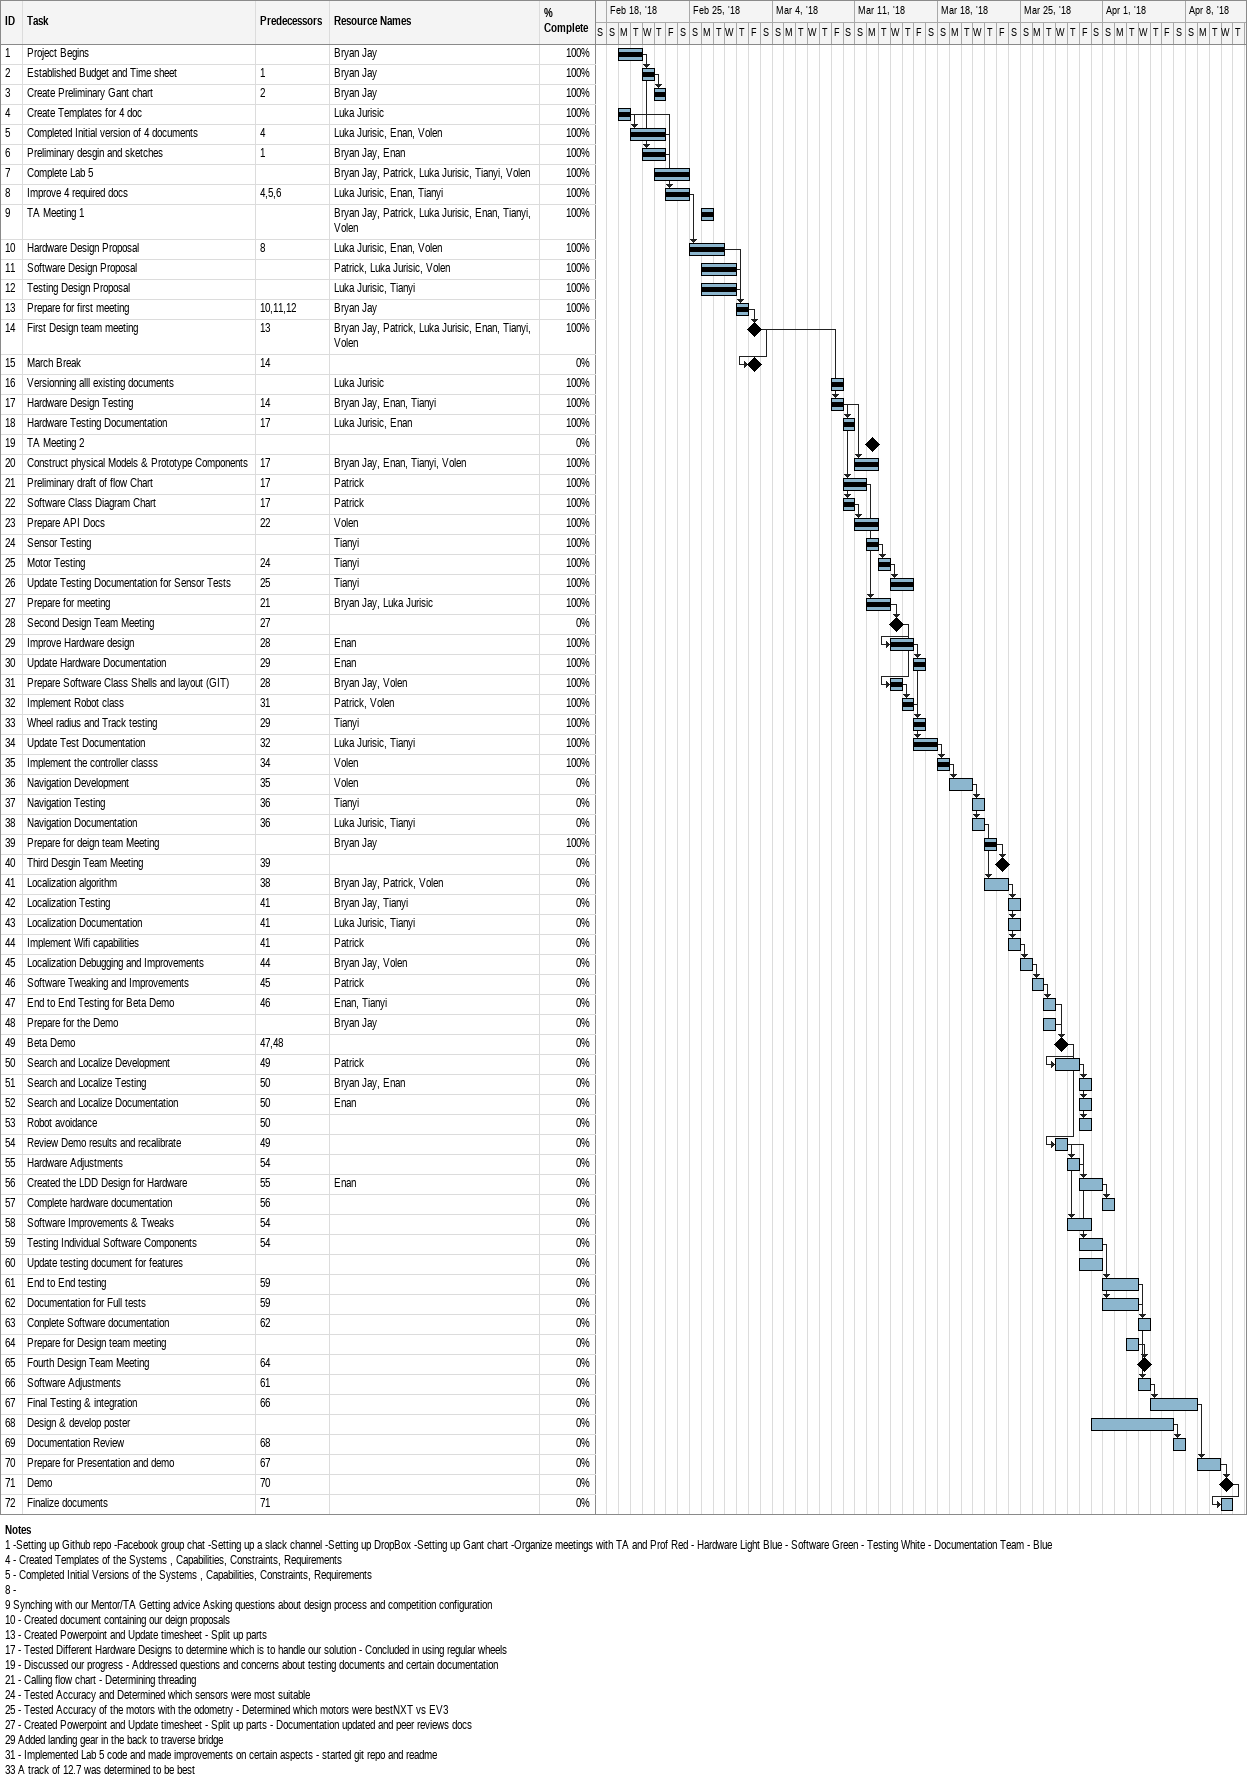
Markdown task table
| ID | Task | Start | Finish | Predecessors | Resources | % complete |
|---|---|---|---|---|---|---|
| 1 | Project Begins | 2018-02-19 | 2018-02-20 |  | Bryan Jay | 100 |
| 2 | Established Budget and Time sheet | 2018-02-21 | 2018-02-21 | 1 | Bryan Jay | 100 |
| 3 | Create Preliminary Gant chart | 2018-02-22 | 2018-02-22 | 2 | Bryan Jay | 100 |
| 4 | Create Templates for 4 doc | 2018-02-19 | 2018-02-19 |  | Luka Jurisic | 100 |
| 5 | Completed Initial version of 4 documents | 2018-02-20 | 2018-02-22 | 4 | Luka Jurisic, Enan, Volen | 100 |
| 6 | Preliminary desgin and sketches | 2018-02-21 | 2018-02-22 | 1 | Bryan Jay, Enan | 100 |
| 7 | Complete Lab 5 | 2018-02-22 | 2018-02-24 |  | Bryan Jay, Patrick, Luka Jurisic, Tianyi, Volen | 100 |
| 8 | Improve 4 required docs | 2018-02-23 | 2018-02-24 | 4, 5, 6 | Luka Jurisic, Enan, Tianyi | 100 |
| 9 | TA Meeting 1 | 2018-02-26 | 2018-02-26 |  | Bryan Jay, Patrick, Luka Jurisic, Enan, Tianyi, Volen | 100 |
| 10 | Hardware Design Proposal | 2018-02-25 | 2018-02-27 | 8 | Luka Jurisic, Enan, Volen | 100 |
| 11 | Software Design Proposal | 2018-02-26 | 2018-02-28 |  | Patrick, Luka Jurisic, Volen | 100 |
| 12 | Testing Design Proposal | 2018-02-26 | 2018-02-28 |  | Luka Jurisic, Tianyi | 100 |
| 13 | Prepare for first meeting | 2018-03-01 | 2018-03-01 | 10, 11, 12 | Bryan Jay | 100 |
| 14 | First Design team meeting (milestone) | 2018-03-02 | 2018-03-02 | 13 | Bryan Jay, Patrick, Luka Jurisic, Enan, Tianyi, Volen | 100 |
| 15 | March Break (milestone) | 2018-03-02 | 2018-03-02 | 14 |  | 0 |
| 16 | Versionning alll existing documents | 2018-03-09 | 2018-03-09 |  | Luka Jurisic | 100 |
| 17 | Hardware Design Testing | 2018-03-09 | 2018-03-09 | 14 | Bryan Jay, Enan, Tianyi | 100 |
| 18 | Hardware Testing Documentation | 2018-03-10 | 2018-03-10 | 17 | Luka Jurisic, Enan | 100 |
| 19 | TA Meeting 2 (milestone) | 2018-03-12 | 2018-03-12 |  |  | 0 |
| 20 | Construct physical Models & Prototype Components | 2018-03-11 | 2018-03-12 | 17 | Bryan Jay, Enan, Tianyi, Volen | 100 |
| 21 | Preliminary draft of flow Chart | 2018-03-10 | 2018-03-11 | 17 | Patrick | 100 |
| 22 | Software Class Diagram Chart | 2018-03-10 | 2018-03-10 | 17 | Patrick | 100 |
| 23 | Prepare API Docs | 2018-03-11 | 2018-03-12 | 22 | Volen | 100 |
| 24 | Sensor Testing | 2018-03-12 | 2018-03-12 |  | Tianyi | 100 |
| 25 | Motor Testing | 2018-03-13 | 2018-03-13 | 24 | Tianyi | 100 |
| 26 | Update Testing Documentation for Sensor Tests | 2018-03-14 | 2018-03-15 | 25 | Tianyi | 100 |
| 27 | Prepare for meeting | 2018-03-12 | 2018-03-13 | 21 | Bryan Jay, Luka Jurisic | 100 |
| 28 | Second Design Team Meeting (milestone) | 2018-03-14 | 2018-03-14 | 27 |  | 0 |
| 29 | Improve Hardware design | 2018-03-14 | 2018-03-15 | 28 | Enan | 100 |
| 30 | Update Hardware Documentation | 2018-03-16 | 2018-03-16 | 29 | Enan | 100 |
| 31 | Prepare Software Class Shells and layout (GIT) | 2018-03-14 | 2018-03-14 | 28 | Bryan Jay, Volen | 100 |
| 32 | Implement Robot class | 2018-03-15 | 2018-03-15 | 31 | Patrick, Volen | 100 |
| 33 | Wheel radius and Track testing | 2018-03-16 | 2018-03-16 | 29 | Tianyi | 100 |
| 34 | Update Test Documentation | 2018-03-16 | 2018-03-17 | 32 | Luka Jurisic, Tianyi | 100 |
| 35 | Implement the controller classs | 2018-03-18 | 2018-03-18 | 34 | Volen | 100 |
| 36 | Navigation Development | 2018-03-19 | 2018-03-20 | 35 | Volen | 0 |
| 37 | Navigation Testing | 2018-03-21 | 2018-03-21 | 36 | Tianyi | 0 |
| 38 | Navigation Documentation | 2018-03-21 | 2018-03-21 | 36 | Luka Jurisic, Tianyi | 0 |
| 39 | Prepare for deign team Meeting | 2018-03-22 | 2018-03-22 |  | Bryan Jay | 100 |
| 40 | Third Desgin Team Meeting (milestone) | 2018-03-23 | 2018-03-23 | 39 |  | 0 |
| 41 | Localization algorithm | 2018-03-22 | 2018-03-23 | 38 | Bryan Jay, Patrick, Volen | 0 |
| 42 | Localization Testing | 2018-03-24 | 2018-03-24 | 41 | Bryan Jay, Tianyi | 0 |
| 43 | Localization Documentation | 2018-03-24 | 2018-03-24 | 41 | Luka Jurisic, Tianyi | 0 |
| 44 | Implement Wifi capabilities | 2018-03-24 | 2018-03-24 | 41 | Patrick | 0 |
| 45 | Localization Debugging and Improvements | 2018-03-25 | 2018-03-25 | 44 | Bryan Jay, Volen | 0 |
| 46 | Software Tweaking and Improvements | 2018-03-26 | 2018-03-26 | 45 | Patrick | 0 |
| 47 | End to End Testing for Beta Demo | 2018-03-27 | 2018-03-27 | 46 | Enan, Tianyi | 0 |
| 48 | Prepare for the Demo | 2018-03-27 | 2018-03-27 |  | Bryan Jay | 0 |
| 49 | Beta Demo (milestone) | 2018-03-28 | 2018-03-28 | 47, 48 |  | 0 |
| 50 | Search and Localize Development | 2018-03-28 | 2018-03-29 | 49 | Patrick | 0 |
| 51 | Search and Localize Testing | 2018-03-30 | 2018-03-30 | 50 | Bryan Jay, Enan | 0 |
| 52 | Search and Localize Documentation | 2018-03-30 | 2018-03-30 | 50 | Enan | 0 |
| 53 | Robot avoidance | 2018-03-30 | 2018-03-30 | 50 |  | 0 |
| 54 | Review Demo results and recalibrate | 2018-03-28 | 2018-03-28 | 49 |  | 0 |
| 55 | Hardware Adjustments | 2018-03-29 | 2018-03-29 | 54 |  | 0 |
| 56 | Created the LDD Design for Hardware | 2018-03-30 | 2018-03-31 | 55 | Enan | 0 |
| 57 | Complete hardware documentation | 2018-04-01 | 2018-04-01 | 56 |  | 0 |
| 58 | Software Improvements & Tweaks | 2018-03-29 | 2018-03-30 | 54 |  | 0 |
| 59 | Testing Individual Software Components | 2018-03-30 | 2018-03-31 | 54 |  | 0 |
| 60 | Update testing document for features | 2018-03-30 | 2018-03-31 |  |  | 0 |
| 61 | End to End testing | 2018-04-01 | 2018-04-03 | 59 |  | 0 |
| 62 | Documentation for Full tests | 2018-04-01 | 2018-04-03 | 59 |  | 0 |
| 63 | Conplete Software documentation | 2018-04-04 | 2018-04-04 | 62 |  | 0 |
| 64 | Prepare for Design team meeting | 2018-04-03 | 2018-04-03 |  |  | 0 |
| 65 | Fourth Design Team Meeting (milestone) | 2018-04-04 | 2018-04-04 | 64 |  | 0 |
| 66 | Software Adjustments | 2018-04-04 | 2018-04-04 | 61 |  | 0 |
| 67 | Final Testing & integration | 2018-04-05 | 2018-04-08 | 66 |  | 0 |
| 68 | Design & develop poster | 2018-03-31 | 2018-04-06 |  |  | 0 |
| 69 | Documentation Review | 2018-04-07 | 2018-04-07 | 68 |  | 0 |
| 70 | Prepare for Presentation and demo | 2018-04-09 | 2018-04-10 | 67 |  | 0 |
| 71 | Demo (milestone) | 2018-04-11 | 2018-04-11 | 70 |  | 0 |
| 72 | Finalize documents | 2018-04-11 | 2018-04-11 | 71 |  | 0 |

Notes
- 1: -Setting up Github repo -Facebook group chat -Setting up a slack channel -Setting up DropBox -Setting up Gant chart -Organize meetings with TA and Prof Red - Hardware Light Blue - Software Green - Testing White - Documentation Team - Blue
- 4: - Created Templates of the Systems , Capabilities, Constraints, Requirements
- 5: - Completed Initial Versions of the Systems , Capabilities, Constraints, Requirements
- 8: -
- 9: Synching with our Mentor/TA Getting advice Asking questions about design process and competition configuration
- 10: - Created document containing our deign proposals
- 13: - Created Powerpoint and Update timesheet - Split up parts
- 17: - Tested Different Hardware Designs to determine which is to handle our solution - Concluded in using regular wheels
- 19: - Discussed our progress - Addressed questions and concerns about testing documents and certain documentation
- 21: - Calling flow chart - Determining threading
- 24: - Tested Accuracy and Determined which sensors were most suitable
- 25: - Tested Accuracy of the motors with the odometry - Determined which motors were bestNXT vs EV3
- 27: - Created Powerpoint and Update timesheet - Split up parts - Documentation updated and peer reviews docs
- 29: Added landing gear in the back to traverse bridge
- 31: - Implemented Lab 5 code and made improvements on certain aspects - started git repo and readme
- 33: A track of 12.7 was determined to be best
